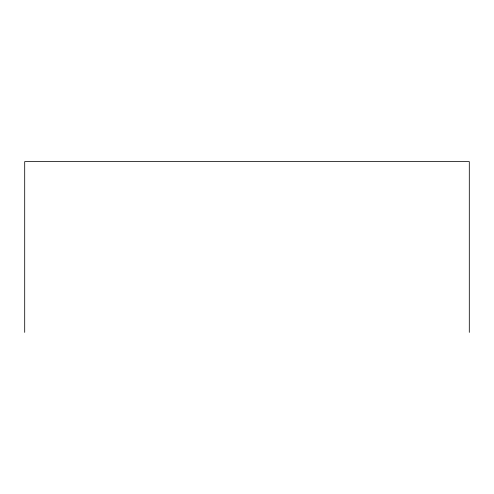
<?xml version="1.0" encoding="UTF-8"?>
<svg xmlns="http://www.w3.org/2000/svg" width="494" height="494" viewBox="0 0 494 494"><rect width="100%" height="100%" fill="white"/><g stroke="black" fill="none" stroke-linecap="round" stroke-linejoin="round"><path stroke-width="0.74" d="M469.3 332.382L469.3 161.618L24.7 161.618L24.7 332.382"/></g></svg>
